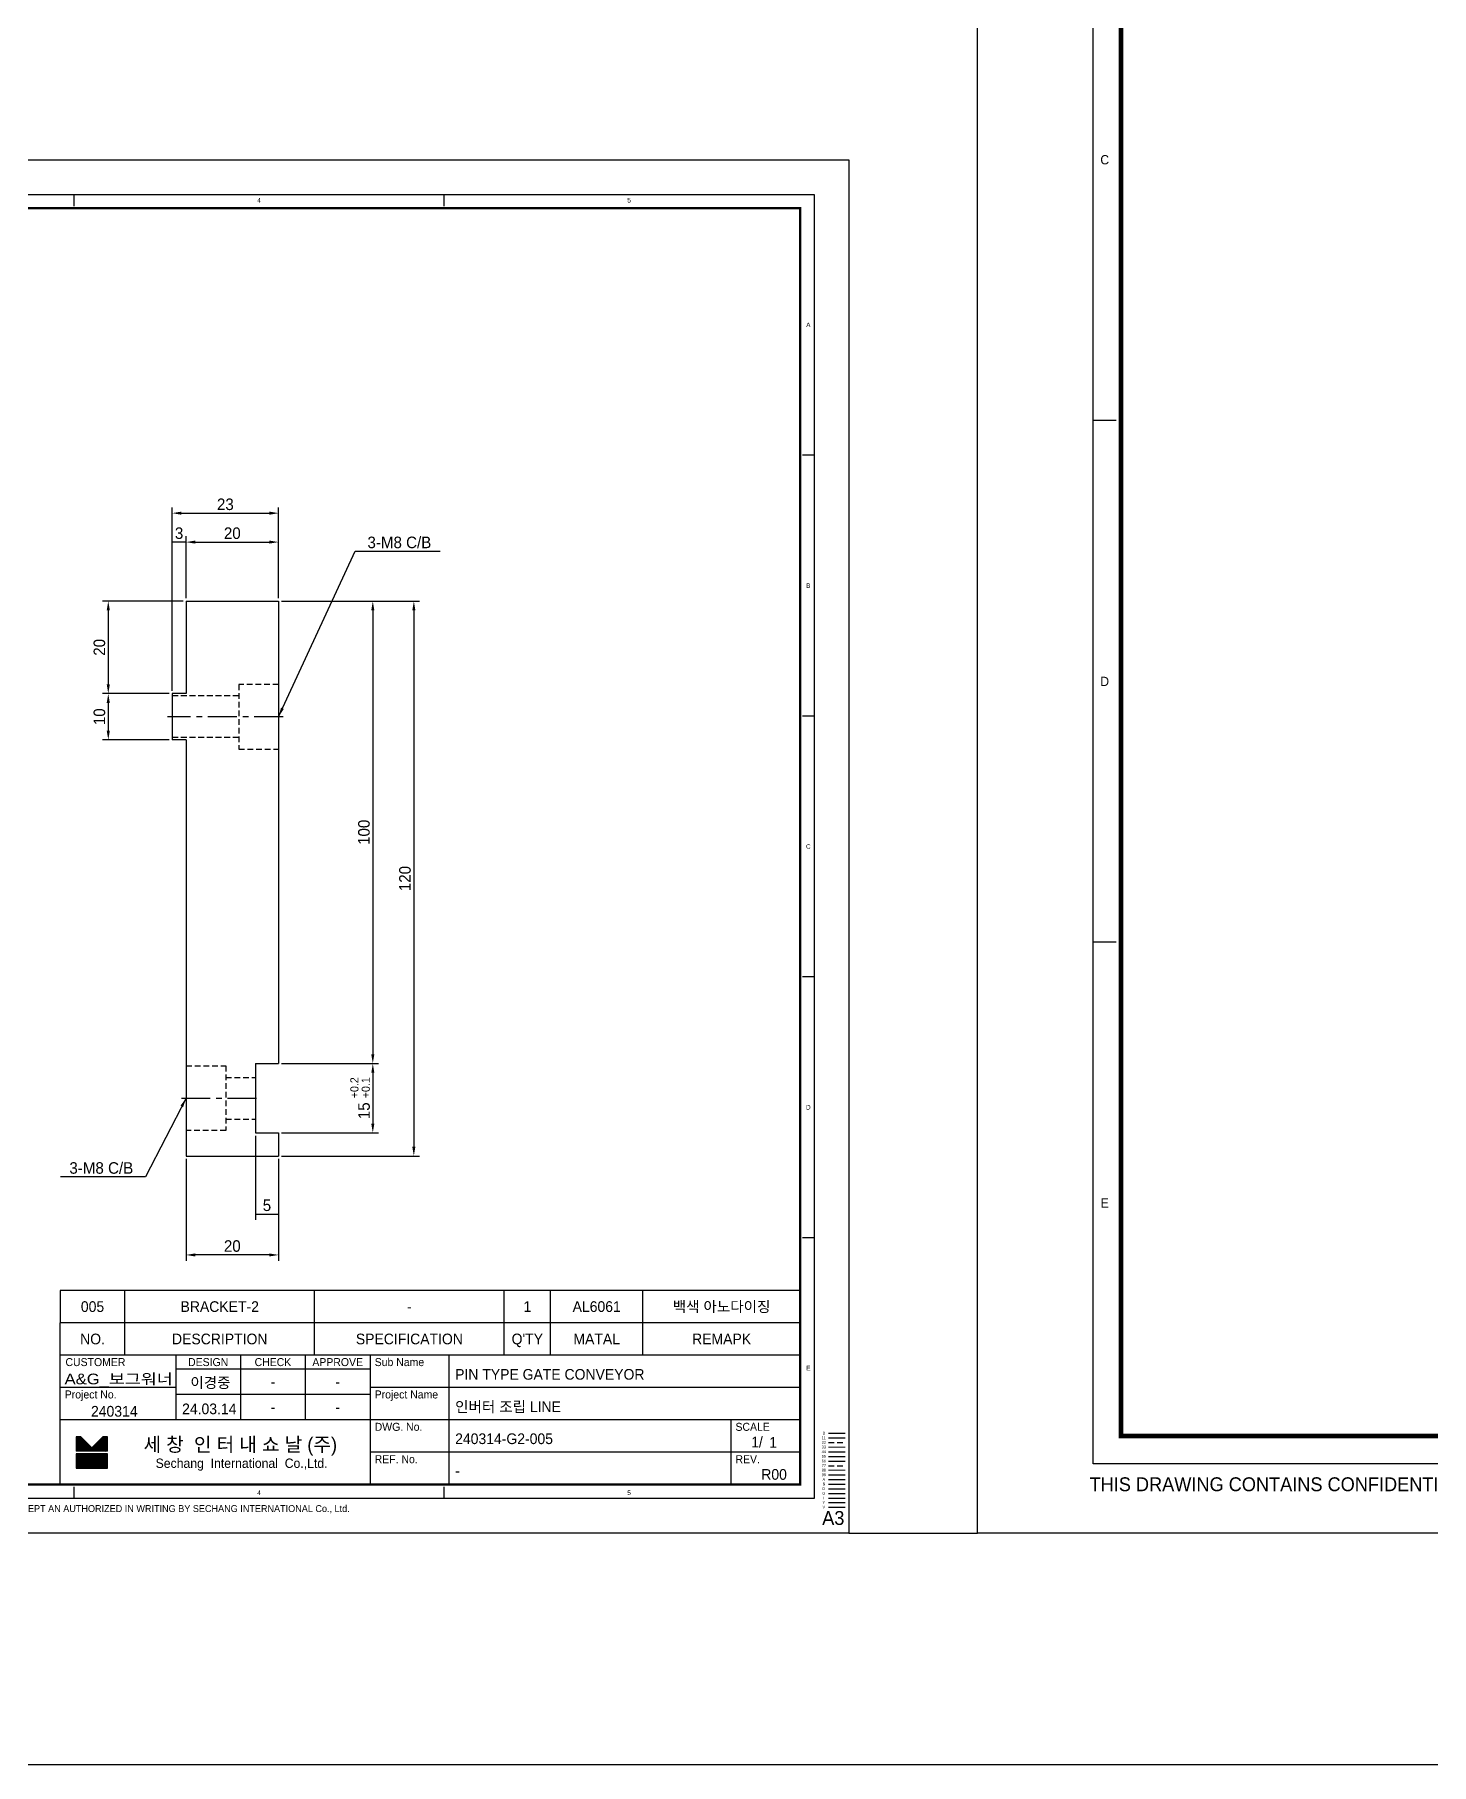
# Model space of a CAD drawing. Header units: inches. Extents: x 0 to 77285, y -118 to 40065.
# Drawn here: x 73327.5 to 73629.5, y 19692.7 to 20066.8 of the extents above; entities that cross this region are included whole.
import ezdxf
from ezdxf.enums import TextEntityAlignment as Align

# ---------------------------------------------------------------- set-up
doc = ezdxf.new("R2010")
doc.units = ezdxf.units.IN
doc.header["$LTSCALE"] = 5
doc.header["$MEASUREMENT"] = 0
for name, pattern in [('CENTER', [2, 1.25, -0.25, 0.25, -0.25]), ('HIDDEN', [0.375, 0.25, -0.125]), ('PHANTOM', [2.5, 1.25, -0.25, 0.25, -0.25, 0.25, -0.25])]:
    doc.linetypes.add(name, pattern=pattern)
for name, color, linetype in [('11', 1, 'CENTER'), ('22', 2, 'HIDDEN'), ('44', 4, 'Continuous'), ('55', 5, 'Continuous'), ('66', 6, 'PHANTOM'), ('77', 40, 'HIDDEN'), ('99', 181, 'Continuous'), ('A', 8, 'Continuous'), ('B', 123, 'Continuous'), ('D', 3, 'Continuous'), ('G', 231, 'Continuous'), ('T', 3, 'Continuous'), ('VV', 1, 'Continuous'), ('Y', 60, 'Continuous')]:
    doc.layers.add(name, color=color, linetype=linetype)
doc.layers.add('33', color=3, linetype='PHANTOM', lineweight=9)
doc.layers.add('88', color=35, linetype='Continuous', lineweight=5)
doc.styles.add('SCI', font='')
doc.styles.get('SCI').set_extended_font_data('Gulim')
doc.dimstyles.new('SCH', dxfattribs={"dimtxt": 2.5, "dimasz": 2, "dimexe": 1.25, "dimexo": 0.625, "dimtad": 1, "dimdec": 8, "dimtxsty": 'SCI', "dimcen": 2.5, "dimclrd": 4, "dimclre": 4, "dimclrt": 7, "dimadec": 8, "dimazin": 2, "dimtfac": 1, "dimtdec": 8, "dimtmove": 0, "dimatfit": 3, "dimfxl": 1, "dimarcsym": 0})

# ---------------------------------------------------------------- blocks, each defined once
blk = doc.blocks.new('A$C6daa445e')
for p, q in [((0, 25), (0, 5)), ((0, 25), (20, 25)), ((20, 25), (20, -75)), ((-3, 5), (-3, -5)), ((0, 5), (-3, 5)), ((0, -5), (-3, -5)), ((0, -5), (0, -95)), ((15, -75), (20, -75)), ((15, -75), (15, -90)), ((15, -90), (20, -90)), ((20, -90), (20, -95)), ((0, -95), (20, -95))]:
    blk.add_line(p, q)
at = {"layer": '11'}
for p, q in [((21, 0), (-4, 0)), ((-1, -82.5), (16, -82.5))]:
    blk.add_line(p, q, dxfattribs=at)
at = {"layer": '22'}
for p, q in [((11.4, 4.5), (-3, 4.5)), ((20, 7), (11.4, 7)), ((11.4, 7), (11.4, -7)), ((11.4, -4.5), (-3, -4.5)), ((11.4, -7), (20, -7)), ((0, -75.5), (8.6, -75.5)), ((8.6, -75.5), (8.6, -89.5)), ((8.6, -78), (15, -78)), ((8.6, -89.5), (0, -89.5)), ((8.6, -87), (15, -87))]:
    blk.add_line(p, q, dxfattribs=at)
blk = doc.blocks.new('J2')
for p, q in [((0, 2.25), (-2.598, 2.25)), ((-2.598, 2.25), (-1.299, 0)), ((-1.299, 0), (0, 2.25)), ((2.598, 2.25), (0, 2.25)), ((0, 2.25), (1.299, 0)), ((1.299, 0), (2.598, 2.25))]:
    blk.add_line(p, q)
blk = doc.blocks.new('J3')
for p, q in [((-3.897, 2.25), (-2.598, 0)), ((-1.299, 2.25), (-3.897, 2.25)), ((-2.598, 0), (-1.299, 2.25)), ((-1.299, 2.25), (0, 0)), ((1.299, 2.25), (-1.299, 2.25)), ((0, 0), (1.299, 2.25)), ((1.299, 2.25), (2.598, 0)), ((3.897, 2.25), (1.299, 2.25)), ((2.598, 0), (3.897, 2.25))]:
    blk.add_line(p, q)
blk = doc.blocks.new('A$C645fd8c3')
at = {"linetype": 'Continuous'}
h = blk.add_hatch(dxfattribs=at)
h.set_pattern_fill('ANSI31', color=5, scale=0.563055, style=0)
h.set_pattern_definition([(45, (-482.600826, -378.99261), (-0.04976753, 0.04976753), [])])
h.paths.add_polyline_path([(259.73, -279.27), (259.73, -276.17), (258.74, -276.17), (256.35, -278.56), (253.96, -276.17), (252.97, -276.17), (252.97, -279.27)])
h.paths.add_polyline_path([(252.97, -279.83), (252.97, -282.93), (259.73, -282.93), (259.73, -279.83)])
at = {"color": 2}
for p, q in [((12.5, -289.5), (12.5, -7.5)), ((12.5, -7.5), (412.5, -7.5)), ((92.5, -10), (92.5, -7.5)), ((172.5, -10), (172.5, -7.5)), ((252.5, -10), (252.5, -7.5)), ((332.5, -10), (332.5, -7.5)), ((412.5, -7.5), (412.5, -289.5)), ((15, -63.9), (12.5, -63.9)), ((412.5, -63.9), (410, -63.9)), ((15, -120.3), (12.5, -120.3)), ((412.5, -120.3), (410, -120.3)), ((15, -176.7), (12.5, -176.7)), ((412.5, -176.7), (410, -176.7)), ((15, -233.1), (12.5, -233.1)), ((412.5, -233.1), (410, -233.1)), ((92.5, -289.5), (92.5, -287)), ((172.5, -289.5), (172.5, -287)), ((252.5, -289.5), (252.5, -287)), ((332.5, -289.5), (332.5, -287)), ((412.5, -289.5), (12.5, -289.5))]:
    blk.add_line(p, q, dxfattribs=at)
at = {"color": 40}
for p, q in [((47.5, -18.5), (47.5, -10.5)), ((95.5, -18.5), (95.5, -10.5))]:
    blk.add_line(p, q, dxfattribs=at)
at = {"color": 7, "linetype": 'Continuous'}
blk.add_line((27.52, -27.62), (49.52, -27.62), dxfattribs=at)
for p, q in [((409.5, -244.5), (249.5, -244.5)), ((249.5, -244.5), (249.5, -251.5)), ((249.5, -286.5), (249.5, -251.5)), ((409.5, -251.5), (249.5, -251.5)), ((409.5, -258.5), (249.5, -258.5)), ((316.5, -258.5), (316.5, -286.5)), ((316.5, -261.5), (274.5, -261.5)), ((316.5, -267), (274.5, -267)), ((415.59, -275.4), (419.2, -275.4))]:
    blk.add_line(p, q)
at = {"color": 3}
for p, q in [((263.5, -251.5), (263.5, -244.5)), ((304.5, -251.5), (304.5, -244.5)), ((345.5, -251.5), (345.5, -244.5)), ((355.5, -251.5), (355.5, -244.5)), ((375.5, -251.5), (375.5, -244.5)), ((263.5, -258.5), (263.5, -251.5)), ((304.5, -258.5), (304.5, -251.5)), ((345.5, -258.5), (345.5, -251.5)), ((355.5, -258.5), (355.5, -251.5)), ((375.5, -258.5), (375.5, -251.5)), ((274.5, -258.5), (274.5, -272.5)), ((288.5, -258.5), (288.5, -272.5)), ((302.5, -258.5), (302.5, -272.5)), ((333.5, -258.5), (333.5, -286.5)), ((274.5, -265.5), (249.5, -265.5)), ((409.58, -265.5), (316.5, -265.5)), ((409.5, -272.5), (249.5, -272.5)), ((409.58, -279.5), (316.5, -279.5))]:
    blk.add_line(p, q, dxfattribs=at)
at = {"color": 5, "linetype": 'Continuous'}
for p, q in [((252.97, -276.17), (252.97, -279.27)), ((253.96, -276.17), (252.97, -276.17)), ((253.96, -276.17), (256.35, -278.56)), ((258.74, -276.17), (256.35, -278.56)), ((259.73, -276.17), (258.74, -276.17)), ((259.73, -279.27), (259.73, -276.17)), ((259.73, -279.27), (252.97, -279.27)), ((252.97, -279.83), (252.97, -282.93)), ((259.73, -279.83), (252.97, -279.83)), ((259.73, -282.93), (259.73, -279.83)), ((252.97, -282.93), (259.73, -282.93))]:
    blk.add_line(p, q, dxfattribs=at)
at = {"color": 40, "const_width": 0.5}
blk.add_lwpolyline([(15.5, -286.5), (15.5, -10.5), (409.5, -10.5), (409.5, -286.5)], close=True, dxfattribs=at)
at = {"color": 40}
blk.add_lwpolyline([(15.5, -18.5), (95.5, -18.5)], dxfattribs=at)
blk.add_lwpolyline([(33.52, -21.62, 1), (33.52, -33.62), (43.52, -33.62, 1), (43.52, -21.62)], format="xyb", close=True)
at = {"color": 3}
blk.add_lwpolyline([(193.31, -267.35), (209.91, -267.35)], dxfattribs=at)
at = {"const_width": 0.257}
blk.add_lwpolyline([(193.31, -268.04), (209.91, -268.04)], dxfattribs=at)
for centre, start, end in [((77.61, -27.99), 120, 240), ((91.22, -27.99), 300, 60)]:
    blk.add_arc(centre, 4.69, start, end)
at = {"layer": '11'}
blk.add_line((415.59, -276.4), (419.2, -276.4), dxfattribs=at)
at = {"layer": '22'}
blk.add_line((415.59, -277.4), (419.2, -277.4), dxfattribs=at)
at = {"layer": '33'}
blk.add_line((415.59, -278.4), (419.2, -278.4), dxfattribs=at)
at = {"layer": '44'}
blk.add_line((415.59, -279.4), (419.2, -279.4), dxfattribs=at)
at = {"layer": '55'}
blk.add_line((415.59, -280.4), (419.2, -280.4), dxfattribs=at)
at = {"layer": '66'}
blk.add_line((415.59, -281.4), (419.2, -281.4), dxfattribs=at)
at = {"layer": '77'}
blk.add_line((415.59, -282.4), (419.2, -282.4), dxfattribs=at)
at = {"layer": '88'}
blk.add_line((415.59, -283.4), (419.2, -283.4), dxfattribs=at)
at = {"layer": '99'}
blk.add_line((415.59, -284.4), (419.2, -284.4), dxfattribs=at)
at = {"layer": 'A'}
blk.add_line((415.59, -285.4), (419.2, -285.4), dxfattribs=at)
at = {"layer": 'B'}
blk.add_line((415.59, -286.4), (419.2, -286.4), dxfattribs=at)
at = {"layer": 'D'}
blk.add_line((415.59, -287.4), (419.2, -287.4), dxfattribs=at)
at = {"layer": 'Defpoints', "color": 1}
blk.add_lwpolyline([(0, -297), (0, 0), (420, 0), (420, -297)], close=True, dxfattribs=at)
at = {"layer": 'G'}
blk.add_line((415.59, -288.4), (419.2, -288.4), dxfattribs=at)
at = {"layer": 'T'}
for p, q in [((394.5, -272.5), (394.5, -286.5)), ((415.59, -289.4), (419.2, -289.4))]:
    blk.add_line(p, q, dxfattribs=at)
at = {"layer": 'VV'}
blk.add_line((415.59, -291.4), (419.2, -291.4), dxfattribs=at)
at = {"layer": 'Y'}
blk.add_line((415.59, -290.4), (419.2, -290.4), dxfattribs=at)
at = {"xscale": 2.34375, "yscale": 2.34375, "zscale": 2.34375}
for name, p in [('J2', (62.5, -31.03)), ('J3', (84.42, -31.03))]:
    blk.add_blockref(name, p, dxfattribs=at)
at = {"color": 2, "style": 'SCI'}
for s, p in [('1', (52.5, -8.75)), ('2', (132.5, -8.75)), ('3', (212.5, -8.75)), ('4', (292.5, -8.75)), ('5', (372.5, -8.75)), ('A', (13.75, -35.7)), ('A', (411.25, -35.7)), ('B', (13.75, -92.1)), ('B', (411.25, -92.1)), ('C', (13.75, -148.5)), ('C', (411.25, -148.5)), ('D', (13.75, -204.9)), ('D', (411.25, -204.9)), ('E', (13.75, -261.3)), ('E', (411.25, -261.3)), ('E', (411.25, -261.3)), ('1', (52.5, -288.25)), ('2', (132.5, -288.25)), ('3', (212.5, -288.25)), ('4', (292.5, -288.25)), ('5', (372.5, -288.25))]:
    blk.add_text(s, height=1, dxfattribs=at).set_placement(p, align=Align.MIDDLE_CENTER)
at = {"style": 'SCI'}
for s, height, p in [('Project No.', 4, (31.5, -14.5)), (',', 5.86, (69.61, -29.14)), ('NO.', 2.308, (256.5, -255)), ('DESCRIPTION', 2.3077, (284, -255)), ('SPECIFICATION', 2.3077, (325, -255)), ("Q'TY", 2.308, (350.5, -255)), ('MATAL', 2.308, (365.5, -255)), ('REMAPK', 2.308, (392.5, -255)), ('DESIGN', 1.731, (281.5, -260)), ('CHECK', 1.731, (295.5, -260)), ('APPROVE', 1.731, (309.5, -260)), ('이경중', 2.308, (282, -264.44)), ('-', 2.31, (295.5, -264.25)), ('-', 2.31, (309.5, -264.25)), ('세 창  인 터 내 쇼 날 (주)', 3.0296, (288.44, -277.82)), ('0', 0.6, (414.6, -275.37)), ('Sechang  International  Co.,Ltd.', 2.0198, (288.72, -281.87))]:
    blk.add_text(s, height=height, dxfattribs=at).set_placement(p, align=Align.MIDDLE_CENTER)
for s, height, p in [('CUSTOMER', 1.731, (250.65, -260)), ('Sub Name', 1.731, (317.5, -260)), ('Project No.', 1.7308, (250.5, -267)), ('Project Name', 1.7308, (317.5, -267)), ('DWG. No.', 1.731, (317.5, -274)), ('SCALE', 1.731, (395.5, -274)), ('REF. No.', 1.731, (317.5, -281)), ('REV.', 1.731, (395.5, -281))]:
    blk.add_text(s, height=height, dxfattribs=at).set_placement(p, align=Align.MIDDLE_LEFT)
at = {"color": 40, "style": 'SCI'}
for s, height, p in [('-', 2.31, (295.5, -269.75)), ('-', 2.31, (309.5, -269.75)), ('1/', 2.308, (400.15, -277.29))]:
    blk.add_text(s, height=height, dxfattribs=at).set_placement(p, align=Align.MIDDLE_CENTER)
at = {"color": 3, "linetype": 'Continuous', "style": 'SCI'}
for s, p in [('THIS DRAWING CONTAINS CONFIDENTIAL INFORMATION PROPRIETARY TO SECHANG INTERNATIONAL Co., Ltd  ', (12.11, -292.46)), ('IT MUST NOT BE REPRODUCED OR DISCLOSED TO OTHERS OR USED IN ANY OTHER WAY IN WHOLE OR PART EXCEPT AN AUTHORIZED IN WRITING BY SECHANG INTERNATIONAL Co., Ltd.', (131.88, -292.43))]:
    blk.add_text(s, height=1.5, dxfattribs=at).set_placement(p)
at = {"color": 2, "style": 'SCI'}
blk.add_text('A3', height=3, dxfattribs=at).set_placement((419.05, -296.11), align=Align.BOTTOM_RIGHT)
at = {"color": 40, "insert": (196.28, -263.89), "char_height": 3, "attachment_point": 1, "style": 'SCI'}
blk.add_mtext_dynamic_manual_height_columns('NOTE{\\W0.8;\\P1. 일반 가공 공차 : %%P0.05로 할 것.\\P2. 일반 모따기는 C0.5~1로 할 것.\\P3. 지시없는 모서리 R1.0로 할 것.}', width=205.982, gutter_width=1.29, heights=[0], dxfattribs=at)
at = {"layer": '11', "style": 'SCI'}
blk.add_text('11', height=0.6, dxfattribs=at).set_placement((414.6, -276.37), align=Align.MIDDLE_CENTER)
at = {"layer": '22', "style": 'SCI'}
blk.add_text('22', height=0.6, dxfattribs=at).set_placement((414.6, -277.37), align=Align.MIDDLE_CENTER)
at = {"layer": '33', "style": 'SCI'}
blk.add_text('33', height=0.6, dxfattribs=at).set_placement((414.6, -278.37), align=Align.MIDDLE_CENTER)
at = {"layer": '44', "style": 'SCI'}
blk.add_text('44', height=0.6, dxfattribs=at).set_placement((414.6, -279.37), align=Align.MIDDLE_CENTER)
at = {"layer": '55', "style": 'SCI'}
blk.add_text('55', height=0.6, dxfattribs=at).set_placement((414.6, -280.37), align=Align.MIDDLE_CENTER)
at = {"layer": '66', "style": 'SCI'}
blk.add_text('66', height=0.6, dxfattribs=at).set_placement((414.6, -281.37), align=Align.MIDDLE_CENTER)
at = {"layer": '77', "style": 'SCI'}
blk.add_text('77', height=0.6, dxfattribs=at).set_placement((414.6, -282.37), align=Align.MIDDLE_CENTER)
at = {"layer": '88', "style": 'SCI'}
blk.add_text('88', height=0.6, dxfattribs=at).set_placement((414.6, -283.37), align=Align.MIDDLE_CENTER)
at = {"layer": '99', "style": 'SCI'}
blk.add_text('99', height=0.6, dxfattribs=at).set_placement((414.6, -284.37), align=Align.MIDDLE_CENTER)
at = {"layer": 'A', "style": 'SCI'}
blk.add_text('A', height=0.6, dxfattribs=at).set_placement((414.6, -285.37), align=Align.MIDDLE_CENTER)
at = {"layer": 'B', "style": 'SCI'}
blk.add_text('B', height=0.6, dxfattribs=at).set_placement((414.6, -286.37), align=Align.MIDDLE_CENTER)
at = {"layer": 'D', "style": 'SCI'}
blk.add_text('D', height=0.6, dxfattribs=at).set_placement((414.6, -287.37), align=Align.MIDDLE_CENTER)
at = {"layer": 'G', "style": 'SCI'}
blk.add_text('G', height=0.6, dxfattribs=at).set_placement((414.6, -288.37), align=Align.MIDDLE_CENTER)
at = {"layer": 'T', "style": 'SCI'}
blk.add_text('T', height=0.6, dxfattribs=at).set_placement((414.6, -289.37), align=Align.MIDDLE_CENTER)
at = {"layer": 'VV', "style": 'SCI'}
blk.add_text('V', height=0.6, dxfattribs=at).set_placement((414.6, -291.37), align=Align.MIDDLE_CENTER)
at = {"layer": 'Y', "style": 'SCI'}
blk.add_text('Y', height=0.6, dxfattribs=at).set_placement((414.6, -290.37), align=Align.MIDDLE_CENTER)
blk = doc.blocks.new('*D1796')
at = {"color": 4, "lineweight": -2, "transparency": 16777216}
for p, q in [((73359.65, 19944.26), (73342.22, 19944.26)), ((73343.47, 19942.26), (73343.47, 19926.26)), ((73356.65, 19924.26), (73342.22, 19924.26))]:
    blk.add_line(p, q, dxfattribs=at)
at = {"color": 4, "transparency": 16777216}
for points in [[(73343.13, 19942.26), (73343.8, 19942.26), (73343.47, 19944.26)], [(73343.13, 19926.26), (73343.8, 19926.26), (73343.47, 19924.26)]]:
    blk.add_solid(points, dxfattribs=at)
at = {"layer": 'Defpoints', "color": 0, "transparency": 16777216}
for p in [(73360.28, 19944.26), (73343.47, 19924.26), (73357.28, 19924.26)]:
    blk.add_point(p, dxfattribs=at)
at = {"color": 7, "transparency": 16777216, "insert": (73341.56, 19934.26), "char_height": 2.5, "attachment_point": 5, "rotation": 90, "style": 'SCI'}
blk.add_mtext('20', dxfattribs=at)
blk = doc.blocks.new('*D1797')
at = {"color": 4, "lineweight": -2, "transparency": 16777216}
for p, q in [((73356.65, 19924.26), (73342.22, 19924.26)), ((73343.47, 19922.26), (73343.47, 19916.26)), ((73356.65, 19914.26), (73342.22, 19914.26))]:
    blk.add_line(p, q, dxfattribs=at)
at = {"color": 4, "transparency": 16777216}
for points in [[(73343.13, 19922.26), (73343.8, 19922.26), (73343.47, 19924.26)], [(73343.13, 19916.26), (73343.8, 19916.26), (73343.47, 19914.26)]]:
    blk.add_solid(points, dxfattribs=at)
at = {"layer": 'Defpoints', "color": 0, "transparency": 16777216}
for p in [(73357.28, 19924.26), (73343.47, 19914.26), (73357.28, 19914.26)]:
    blk.add_point(p, dxfattribs=at)
at = {"color": 7, "transparency": 16777216, "insert": (73341.56, 19919.26), "char_height": 2.5, "attachment_point": 5, "rotation": 90, "style": 'SCI'}
blk.add_mtext('10', dxfattribs=at)
blk = doc.blocks.new('*D1778')
at = {"color": 4, "lineweight": -2, "transparency": 16777216}
for p, q in [((73360.28, 19944.89), (73360.28, 19958.27)), ((73362.28, 19957.02), (73378.28, 19957.02)), ((73380.28, 19944.89), (73380.28, 19958.27))]:
    blk.add_line(p, q, dxfattribs=at)
at = {"color": 4, "transparency": 16777216}
for points in [[(73362.28, 19957.35), (73362.28, 19956.69), (73360.28, 19957.02)], [(73378.28, 19957.35), (73378.28, 19956.69), (73380.28, 19957.02)]]:
    blk.add_solid(points, dxfattribs=at)
at = {"layer": 'Defpoints', "color": 0, "transparency": 16777216}
for p in [(73380.28, 19957.02), (73360.28, 19944.26), (73380.28, 19944.26)]:
    blk.add_point(p, dxfattribs=at)
at = {"color": 7, "transparency": 16777216, "insert": (73370.28, 19958.93), "char_height": 2.5, "attachment_point": 5, "style": 'SCI'}
blk.add_mtext('20', dxfattribs=at)
blk = doc.blocks.new('*D1779')
at = {"color": 4, "lineweight": -2, "transparency": 16777216}
for p, q in [((73357.28, 19924.89), (73357.28, 19958.27)), ((73360.28, 19957.02), (73357.28, 19957.02)), ((73360.28, 19944.89), (73360.28, 19958.27))]:
    blk.add_line(p, q, dxfattribs=at)
at = {"layer": 'Defpoints', "color": 0, "transparency": 16777216}
for p in [(73357.28, 19957.02), (73360.28, 19944.26), (73357.28, 19924.26)]:
    blk.add_point(p, dxfattribs=at)
at = {"color": 7, "transparency": 16777216, "insert": (73358.78, 19958.93), "char_height": 2.5, "attachment_point": 5, "style": 'SCI'}
blk.add_mtext('3', dxfattribs=at)
blk = doc.blocks.new('*D1780')
at = {"color": 4, "lineweight": -2, "transparency": 16777216}
for p, q in [((73357.28, 19924.89), (73357.28, 19964.53)), ((73380.28, 19944.89), (73380.28, 19964.53)), ((73359.28, 19963.28), (73378.28, 19963.28))]:
    blk.add_line(p, q, dxfattribs=at)
at = {"color": 4, "transparency": 16777216}
for points in [[(73359.28, 19963.61), (73359.28, 19962.94), (73357.28, 19963.28)], [(73378.28, 19963.61), (73378.28, 19962.94), (73380.28, 19963.28)]]:
    blk.add_solid(points, dxfattribs=at)
at = {"layer": 'Defpoints', "color": 0, "transparency": 16777216}
for p in [(73380.28, 19963.28), (73380.28, 19944.26), (73357.28, 19924.26)]:
    blk.add_point(p, dxfattribs=at)
at = {"color": 7, "transparency": 16777216, "insert": (73368.78, 19965.18), "char_height": 2.5, "attachment_point": 5, "style": 'SCI'}
blk.add_mtext('23', dxfattribs=at)
blk = doc.blocks.new('*D1781')
at = {"color": 4, "lineweight": -2, "transparency": 16777216}
for p, q in [((73380.9, 19944.26), (73401.91, 19944.26)), ((73400.66, 19942.26), (73400.66, 19846.26)), ((73380.9, 19844.26), (73401.91, 19844.26))]:
    blk.add_line(p, q, dxfattribs=at)
at = {"color": 4, "transparency": 16777216}
for points in [[(73400.33, 19942.26), (73400.99, 19942.26), (73400.66, 19944.26)], [(73400.33, 19846.26), (73400.99, 19846.26), (73400.66, 19844.26)]]:
    blk.add_solid(points, dxfattribs=at)
at = {"layer": 'Defpoints', "color": 0, "transparency": 16777216}
for p in [(73380.28, 19944.26), (73380.28, 19844.26), (73400.66, 19844.26)]:
    blk.add_point(p, dxfattribs=at)
at = {"color": 7, "transparency": 16777216, "insert": (73398.75, 19894.26), "char_height": 2.5, "attachment_point": 5, "rotation": 90, "style": 'SCI'}
blk.add_mtext('100', dxfattribs=at)
blk = doc.blocks.new('*D1782')
at = {"color": 4, "lineweight": -2, "transparency": 16777216}
for p, q in [((73380.9, 19844.26), (73401.91, 19844.26)), ((73400.66, 19842.26), (73400.66, 19831.26)), ((73380.9, 19829.26), (73401.91, 19829.26))]:
    blk.add_line(p, q, dxfattribs=at)
at = {"color": 4, "transparency": 16777216}
for points in [[(73400.33, 19842.26), (73400.99, 19842.26), (73400.66, 19844.26)], [(73400.33, 19831.26), (73400.99, 19831.26), (73400.66, 19829.26)]]:
    blk.add_solid(points, dxfattribs=at)
at = {"layer": 'Defpoints', "color": 0, "transparency": 16777216}
for p in [(73380.28, 19844.26), (73380.28, 19829.26), (73400.66, 19829.26)]:
    blk.add_point(p, dxfattribs=at)
at = {"color": 7, "transparency": 16777216, "insert": (73397.92, 19836.76), "char_height": 2.5, "attachment_point": 5, "rotation": 90, "style": 'SCI'}
blk.add_mtext('15 {\\H0.7x;\\S+0.2^ +0.1;} ', dxfattribs=at)
blk = doc.blocks.new('*D1788')
at = {"color": 4, "lineweight": -2, "transparency": 16777216}
for p, q in [((73380.9, 19944.26), (73410.78, 19944.26)), ((73409.53, 19942.26), (73409.53, 19826.26)), ((73380.9, 19824.26), (73410.78, 19824.26))]:
    blk.add_line(p, q, dxfattribs=at)
at = {"color": 4, "transparency": 16777216}
for points in [[(73409.2, 19942.26), (73409.86, 19942.26), (73409.53, 19944.26)], [(73409.2, 19826.26), (73409.86, 19826.26), (73409.53, 19824.26)]]:
    blk.add_solid(points, dxfattribs=at)
at = {"layer": 'Defpoints', "color": 0, "transparency": 16777216}
for p in [(73380.28, 19944.26), (73380.28, 19824.26), (73409.53, 19824.26)]:
    blk.add_point(p, dxfattribs=at)
at = {"color": 7, "transparency": 16777216, "insert": (73407.62, 19884.26), "char_height": 2.5, "attachment_point": 5, "rotation": 90, "style": 'SCI'}
blk.add_mtext('120', dxfattribs=at)
blk = doc.blocks.new('*D1789')
at = {"color": 4, "lineweight": -2, "transparency": 16777216}
for p, q in [((73375.28, 19828.64), (73375.28, 19810.44)), ((73380.28, 19823.64), (73380.28, 19810.44)), ((73375.28, 19811.69), (73380.28, 19811.69))]:
    blk.add_line(p, q, dxfattribs=at)
at = {"layer": 'Defpoints', "color": 0, "transparency": 16777216}
for p in [(73375.28, 19829.26), (73380.28, 19824.26), (73380.28, 19811.69)]:
    blk.add_point(p, dxfattribs=at)
at = {"color": 7, "transparency": 16777216, "insert": (73377.78, 19813.6), "char_height": 2.5, "attachment_point": 5, "style": 'SCI'}
blk.add_mtext('5', dxfattribs=at)
blk = doc.blocks.new('*D1790')
at = {"color": 4, "lineweight": -2, "transparency": 16777216}
for p, q in [((73360.28, 19823.64), (73360.28, 19801.62)), ((73380.28, 19823.64), (73380.28, 19801.62)), ((73378.28, 19802.87), (73362.28, 19802.87))]:
    blk.add_line(p, q, dxfattribs=at)
at = {"color": 4, "transparency": 16777216}
for points in [[(73362.28, 19803.2), (73362.28, 19802.54), (73360.28, 19802.87)], [(73378.28, 19803.2), (73378.28, 19802.54), (73380.28, 19802.87)]]:
    blk.add_solid(points, dxfattribs=at)
at = {"layer": 'Defpoints', "color": 0, "transparency": 16777216}
for p in [(73360.28, 19824.26), (73380.28, 19824.26), (73360.28, 19802.87)]:
    blk.add_point(p, dxfattribs=at)
at = {"color": 7, "transparency": 16777216, "insert": (73370.28, 19804.78), "char_height": 2.5, "attachment_point": 5, "style": 'SCI'}
blk.add_mtext('20', dxfattribs=at)

msp = doc.modelspace()

# ---------------------------------------------------------------- linework, layer by layer
msp.add_lwpolyline([(71242.24907534, 19692.70137068), (74907.76022158, 19692.70137068), (74907.76022158, 20440.83258609), (71242.24907534, 20440.83258609)], close=True)
at = {"layer": 'Defpoints'}
msp.add_line((73503.56341748, 19742.70137068), (73531.39200302, 19742.70137068), dxfattribs=at)

# ---------------------------------------------------------------- block references
at = {"color": 3, "xscale": 2, "yscale": 2, "zscale": 2}
msp.add_blockref('A$C645fd8c3', (73531.39200302, 20336.70137068), dxfattribs=at)
at = {"color": 3}
msp.add_blockref('A$C645fd8c3', (73083.56341748, 20039.70137068), dxfattribs=at)
msp.add_blockref('A$C6daa445e', (73360.27526685, 19919.26212658))

# ---------------------------------------------------------------- texts
at = {"style": 'SCI'}
for s, height, p in [('005', 2.307692308, (73340.06341748, 19791.70137068)), ('BRACKET-2', 2.307692308, (73367.56341748, 19791.70137894)), ('1', 2.30769231, (73434.06341748, 19791.70137068)), ('AL6061', 2.307692308, (73449.06341748, 19791.70137068)), ('백색 아노다이징', 2.307692308, (73476.06341748, 19791.70137068)), ('-', 2.30769231, (73408.56341748, 19791.70137068))]:
    msp.add_text(s, height=height, dxfattribs=at).set_placement(p, align=Align.MIDDLE_CENTER)
at = {"color": 40, "style": 'SCI', "width": 1.12551}
msp.add_text('A&G_보그워너', height=2.307692308, dxfattribs=at).set_placement((73334.02091557, 19774.89699376), (73357.4038025, 19774.89699376), align=Align.FIT)
at = {"color": 40, "style": 'SCI'}
for s, height, p in [('PIN TYPE GATE CONVEYOR', 2.3076923077, (73418.45913794, 19777.04752453)), ('인버터 조립 LINE', 2.3076923077, (73418.45913794, 19770.04752453)), ('240314-G2-005', 2.3076923077, (73418.45913794, 19763.12444761)), ('1', 2.30769231, (73486.35402375, 19762.33598607)), ('-', 2.30769231, (73418.45913794, 19756.20137068))]:
    msp.add_text(s, height=height, dxfattribs=at).set_placement(p, align=Align.MIDDLE_LEFT)
for s, p in [('240314', (73344.7732734, 19769.0667553)), ('24.03.14', (73365.30633257, 19769.58598607)), ('R00', (73487.40957133, 19755.41290915))]:
    msp.add_text(s, height=2.307692308, dxfattribs=at).set_placement(p, align=Align.MIDDLE_CENTER)
at = {"color": 7, "char_height": 2.5, "style": 'SCI'}
for insert, attachment_point in [((73399.49970269, 19955.66998582), 7), ((73348.87094997, 19820.39272562), 9)]:
    msp.add_mtext('3-M8 C/B', dxfattribs=dict(at, insert=insert, attachment_point=attachment_point))

# ---------------------------------------------------------------- dimensions: what is measured, and where the dimension line sits
for base, p1, p2, picture, middle in [((73380.2752668505, 19963.2775685305), (73357.2752668505, 19924.2621265845), (73380.2752668505, 19944.2621265846), '*D1780', (73368.7752668505, 19965.1841930312)), ((73357.27526685, 19957.01881395), (73360.27526685, 19944.26212658), (73357.27526685, 19924.26212658), '*D1779', (73358.77526685, 19958.92543845)), ((73380.2752668505, 19957.0188139476), (73360.2752668505, 19944.2621265845), (73380.2752668505, 19944.2621265846), '*D1778', (73370.2752668505, 19958.9254384482)), ((73380.2752668505, 19811.6949684648), (73375.2752668505, 19829.2621265846), (73380.2752668505, 19824.2621265846), '*D1789', (73377.7752668505, 19813.5999285181)), ((73360.2752668505, 19802.8693946676), (73380.2752668505, 19824.2621265846), (73360.2752668505, 19824.2621265846), '*D1790', (73370.2752668505, 19804.7760191683))]:
    dim = msp.add_linear_dim(base=base, p1=p1, p2=p2, dimstyle='SCH', override={"dimcen": 1})
    dim.commit()
    dim.dimension.update_dxf_attribs({"geometry": picture, "text_midpoint": middle})
for base, p1, p2, picture, middle in [((73343.4652132112, 19924.2621265846), (73360.2752668505, 19944.2621265845), (73357.2752668505, 19924.2621265845), '*D1796', (73341.5585887105, 19934.2621265845)), ((73400.660083818, 19844.2621265846), (73380.2752668505, 19944.2621265845), (73380.2752668505, 19844.2621265846), '*D1781', (73398.7501304225, 19894.2621265846)), ((73409.5293693443, 19824.2621265846), (73380.2752668505, 19944.2621265845), (73380.2752668505, 19824.2621265846), '*D1788', (73407.6194159488, 19884.2621265845)), ((73343.4652132113, 19914.2621265846), (73357.2752668505, 19924.2621265845), (73357.2752668505, 19914.2621265845), '*D1797', (73341.5552598158, 19919.2621265845))]:
    dim = msp.add_linear_dim(base=base, p1=p1, p2=p2, angle=90, dimstyle='SCH', override={"dimcen": 1})
    dim.commit()
    dim.dimension.update_dxf_attribs({"geometry": picture, "text_midpoint": middle})
dim = msp.add_linear_dim(base=(73400.660083818, 19829.2621265846), p1=(73380.2752668505, 19844.2621265846), p2=(73380.2752668505, 19829.2621265846), angle=90, text='<> {\\H0.7x;\\S+0.2^ +0.1;} ', dimstyle='SCH', override={"dimcen": 1})
dim.commit()
dim.dimension.update_dxf_attribs({"geometry": '*D1782', "text_midpoint": (73397.9151881234, 19836.7621265846)})

# ---------------------------------------------------------------- leaders
at = {"annotation_type": 0, "has_hookline": 1, "text_width": 15.73235686}
for points, hookline_direction in [([(73380.27526685, 19919.26212658), (73396.87470269, 19955.04498582), (73398.87470269, 19955.04498582)], 0), ([(73360.27526685, 19836.76212658), (73351.49594997, 19819.76772562), (73349.49594997, 19819.76772562)], 1)]:
    msp.add_leader(points, dimstyle='SCH', override={"dimgap": 0.625, "dimtad": 1, "dimcen": 1}, dxfattribs=dict(at, hookline_direction=hookline_direction))

doc.saveas('drawing.dxf')
